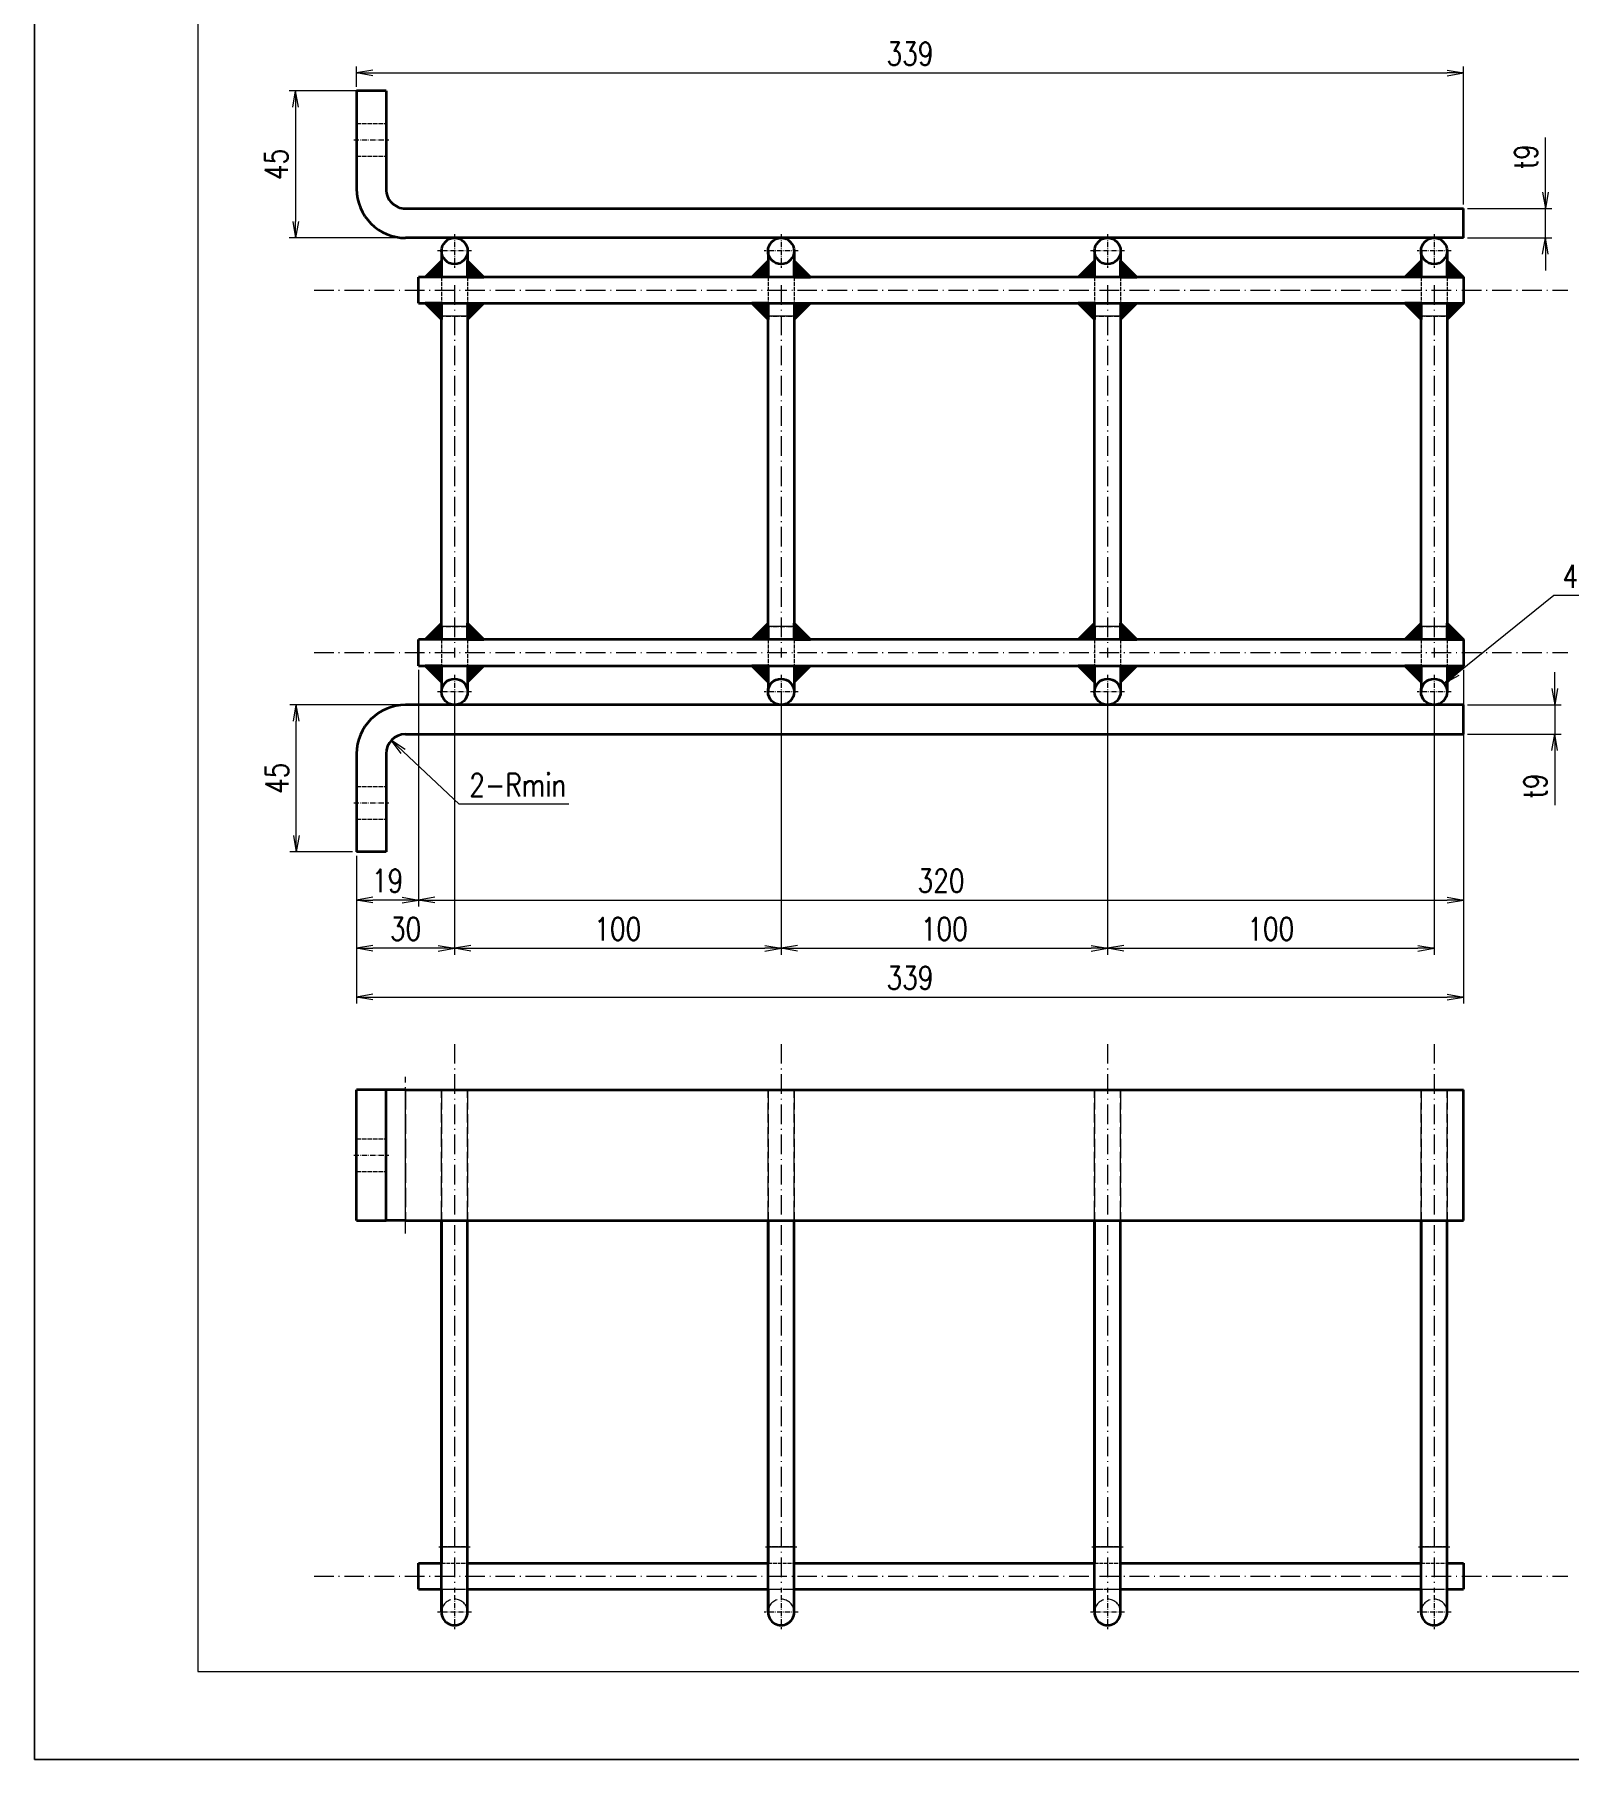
# Model space of a CAD drawing. Header units: millimetres. Extents: x -50043 to 104182, y -50696 to 36662.
# Drawn here: x -43746 to -43276, y 35772 to 36301 of the extents above; entities that cross this region are included whole.
import ezdxf

# ---------------------------------------------------------------- set-up
doc = ezdxf.new("R2010")
doc.units = ezdxf.units.MM
doc.header["$LTSCALE"] = 0.5
doc.linetypes.add('DASHDOT', pattern=[18.5, 12, -3, 0.5, -3])
doc.linetypes.add('DASHED', pattern=[15, 12, -3])
for name, color, linetype, lineweight in [('DRAWING', 7, 'Continuous', 35), ('图框', 7, 'Continuous', 18), ('标注线', 3, 'Continuous', 18), ('粗实线', 7, 'Continuous', 35)]:
    doc.layers.add(name, color=color, linetype=linetype, lineweight=lineweight)
doc.layers.add('打印', color=7, linetype='Continuous', lineweight=15, plot=False)
doc.layers.add('打印-禁用', color=7, linetype='Continuous', lineweight=15, plot=False)
doc.styles.add('DIM', font='romans.shx', dxfattribs={"width": 0.8, "bigfont": 'bigfont.shx'})
doc.dimstyles.new('DEH 1-2$0', dxfattribs={"dimscale": 2, "dimtxt": 3.5, "dimasz": 2.5, "dimexe": 1, "dimexo": 0.625, "dimgap": 1.2, "dimtad": 1, "dimdsep": 46, "dimtxsty": 'DIM', "dimblk": 'OPEN', "dimcen": 0, "dimclrd": 8, "dimclre": 8, "dimclrt": 2, "dimazin": 2, "dimtfac": 0.5, "dimtmove": 0, "dimatfit": 3, "dimldrblk": 'OPEN', "dimfxl": 0, "dimtolj": 2, "dimlwd": 13, "dimlwe": 13, "dimarcsym": 0})
doc.dimstyles.new('DEH 1-2$3', dxfattribs={"dimscale": 2, "dimtxt": 3.5, "dimasz": 2.5, "dimexe": 1, "dimexo": 0.625, "dimgap": 1.2, "dimtad": 1, "dimtoh": 1, "dimdsep": 46, "dimtxsty": 'DIM', "dimblk": 'OPEN', "dimcen": 0, "dimclrd": 8, "dimclre": 8, "dimclrt": 2, "dimazin": 2, "dimtfac": 0.5, "dimtofl": 0, "dimtmove": 0, "dimatfit": 3, "dimldrblk": 'OPEN', "dimfxl": 0, "dimtolj": 2, "dimlwd": 18, "dimlwe": 18, "dimarcsym": 0})
doc.dimstyles.new('DEH 1-2$4', dxfattribs={"dimscale": 2, "dimtxt": 3.5, "dimasz": 2.5, "dimexe": 1, "dimexo": 0.625, "dimgap": 1.2, "dimtad": 1, "dimtoh": 1, "dimdsep": 46, "dimtxsty": 'DIM', "dimblk": 'OPEN', "dimcen": 0, "dimclrd": 8, "dimclre": 8, "dimclrt": 2, "dimazin": 2, "dimtfac": 0.5, "dimtofl": 0, "dimtmove": 0, "dimatfit": 3, "dimldrblk": 'OPEN', "dimfxl": 0, "dimtolj": 2, "dimlwd": 18, "dimlwe": 18, "dimarcsym": 0})

# ---------------------------------------------------------------- blocks, each defined once
blk = doc.blocks.new('GZDEH零件A3图框V01版')
at = {"layer": '图框', "linetype": 'Continuous'}
for p, q in [((2882.49, -1554.46), (2882.49, -1832.96)), ((2882.49, -1832.96), (3272.49, -1832.96))]:
    blk.add_line(p, q, dxfattribs=at)
at = {"layer": '打印-禁用', "linetype": 'Continuous'}
for p, q in [((2857.49, -1549.46), (2857.49, -1846.46)), ((2857.49, -1846.46), (3277.49, -1846.46))]:
    blk.add_line(p, q, dxfattribs=at)
blk = doc.blocks.new('DEH A3')
at = {"layer": '图框'}
blk.add_blockref('GZDEH零件A3图框V01版', (-2857.49, 1846.46), dxfattribs=at)
blk = doc.blocks.new('_Open')
at = {"color": 0, "linetype": 'ByBlock', "lineweight": -2}
for p, q in [((-1, 0.17), (0, 0)), ((-1, -0.17), (0, 0)), ((0, 0), (-1, 0))]:
    blk.add_line(p, q, dxfattribs=at)
blk = doc.blocks.new('*D228')
at = {"layer": 'Defpoints', "color": 0, "transparency": 16777216}
for p in [(-43665.83, 36095.41), (-43629.01, 36095.41), (-43647.36, 36050.41)]:
    blk.add_point(p, dxfattribs=at)
at = {"layer": '标注线', "color": 8, "lineweight": 13, "transparency": 16777216}
for p, q in [((-43630.26, 36095.41), (-43667.83, 36095.41)), ((-43665.83, 36055.41), (-43665.83, 36090.41)), ((-43648.61, 36050.41), (-43667.83, 36050.41))]:
    blk.add_line(p, q, dxfattribs=at)
at = {"layer": '标注线', "color": 8, "lineweight": 13, "transparency": 16777216, "xscale": 5, "yscale": 5, "zscale": 5}
for p, rotation in [((-43665.83, 36095.41), 90), ((-43665.83, 36050.41), 270)]:
    blk.add_blockref('_Open', p, dxfattribs=dict(at, rotation=rotation))
at = {"layer": '标注线', "color": 2, "transparency": 16777216, "insert": (-43671.73, 36072.91), "char_height": 7, "attachment_point": 5, "rotation": 90, "style": 'DIM'}
blk.add_mtext('\\A2;45', dxfattribs=at)
blk = doc.blocks.new('*D229')
at = {"layer": 'Defpoints', "color": 0, "transparency": 16777216}
for p in [(-43638.36, 36283.41), (-43666.03, 36238.41), (-43628.57, 36238.41)]:
    blk.add_point(p, dxfattribs=at)
at = {"layer": '标注线', "color": 8, "lineweight": 13, "transparency": 16777216}
for p, q in [((-43639.61, 36283.41), (-43668.03, 36283.41)), ((-43666.03, 36278.41), (-43666.03, 36243.41)), ((-43629.82, 36238.41), (-43668.03, 36238.41))]:
    blk.add_line(p, q, dxfattribs=at)
at = {"layer": '标注线', "color": 8, "lineweight": 13, "transparency": 16777216, "xscale": 5, "yscale": 5, "zscale": 5}
for p, rotation in [((-43666.03, 36283.41), 90), ((-43666.03, 36238.41), 270)]:
    blk.add_blockref('_Open', p, dxfattribs=dict(at, rotation=rotation))
at = {"layer": '标注线', "color": 2, "transparency": 16777216, "insert": (-43671.93, 36260.91), "char_height": 7, "attachment_point": 5, "rotation": 90, "style": 'DIM'}
blk.add_mtext('\\A2;45', dxfattribs=at)
blk = doc.blocks.new('*D230')
at = {"layer": 'Defpoints', "color": 0, "transparency": 16777216}
for p in [(-43308.36, 36288.93), (-43647.36, 36283.41), (-43308.36, 36247.41)]:
    blk.add_point(p, dxfattribs=at)
at = {"layer": '标注线', "color": 8, "lineweight": 13, "transparency": 16777216}
for p, q in [((-43647.36, 36284.66), (-43647.36, 36290.93)), ((-43642.36, 36288.93), (-43313.36, 36288.93)), ((-43308.36, 36248.66), (-43308.36, 36290.93))]:
    blk.add_line(p, q, dxfattribs=at)
at = {"layer": '标注线', "color": 8, "lineweight": 13, "transparency": 16777216, "xscale": 5, "yscale": 5, "zscale": 5, "rotation": 180}
blk.add_blockref('_Open', (-43647.36, 36288.93), dxfattribs=at)
at = {"layer": '标注线', "color": 8, "lineweight": 13, "transparency": 16777216, "xscale": 5, "yscale": 5, "zscale": 5}
blk.add_blockref('_Open', (-43308.36, 36288.93), dxfattribs=at)
at = {"layer": '标注线', "color": 2, "transparency": 16777216, "insert": (-43477.86, 36294.83), "char_height": 7, "attachment_point": 5, "style": 'DIM'}
blk.add_mtext('\\A2;339', dxfattribs=at)
blk = doc.blocks.new('*D231')
at = {"layer": 'Defpoints', "color": 0, "transparency": 16777216}
for p in [(-43308.36, 36247.41), (-43283.28, 36247.41), (-43308.36, 36238.41)]:
    blk.add_point(p, dxfattribs=at)
at = {"layer": '标注线', "color": 8, "lineweight": 13, "transparency": 16777216}
for p, q in [((-43283.28, 36252.41), (-43283.28, 36269.14)), ((-43307.11, 36247.41), (-43281.28, 36247.41)), ((-43283.28, 36238.41), (-43283.28, 36247.41)), ((-43307.11, 36238.41), (-43281.28, 36238.41)), ((-43283.28, 36233.41), (-43283.28, 36228.41))]:
    blk.add_line(p, q, dxfattribs=at)
at = {"layer": '标注线', "color": 8, "lineweight": 13, "transparency": 16777216, "xscale": 5, "yscale": 5, "zscale": 5}
for p, rotation in [((-43283.28, 36247.41), 270), ((-43283.28, 36238.41), 90)]:
    blk.add_blockref('_Open', p, dxfattribs=dict(at, rotation=rotation))
at = {"layer": '标注线', "color": 2, "transparency": 16777216, "insert": (-43289.18, 36263.27), "char_height": 7, "attachment_point": 5, "rotation": 90, "style": 'DIM'}
blk.add_mtext('\\A2;{\\Fromans,bigfont|c134;t}9', dxfattribs=at)
blk = doc.blocks.new('*D232')
at = {"layer": 'Defpoints', "color": 0, "transparency": 16777216}
for p in [(-43308.36, 36095.41), (-43308.36, 36086.41), (-43280.42, 36086.41)]:
    blk.add_point(p, dxfattribs=at)
at = {"layer": '标注线', "color": 8, "lineweight": 13, "transparency": 16777216}
for p, q in [((-43280.42, 36100.41), (-43280.42, 36105.41)), ((-43307.11, 36095.41), (-43278.42, 36095.41)), ((-43280.42, 36095.41), (-43280.42, 36086.41)), ((-43307.11, 36086.41), (-43278.42, 36086.41)), ((-43280.42, 36081.41), (-43280.42, 36064.67))]:
    blk.add_line(p, q, dxfattribs=at)
at = {"layer": '标注线', "color": 8, "lineweight": 13, "transparency": 16777216, "xscale": 5, "yscale": 5, "zscale": 5}
for p, rotation in [((-43280.42, 36095.41), 270), ((-43280.42, 36086.41), 90)]:
    blk.add_blockref('_Open', p, dxfattribs=dict(at, rotation=rotation))
at = {"layer": '标注线', "color": 2, "transparency": 16777216, "insert": (-43286.32, 36070.54), "char_height": 7, "attachment_point": 5, "rotation": 90, "style": 'DIM'}
blk.add_mtext('\\A2;{\\Fromans,bigfont|c134;t}9', dxfattribs=at)
blk = doc.blocks.new('*D233')
at = {"layer": 'Defpoints', "color": 0, "transparency": 16777216}
for p in [(-43308.36, 36086.41), (-43647.36, 36050.41), (-43308.36, 36005.91)]:
    blk.add_point(p, dxfattribs=at)
at = {"layer": '标注线', "color": 8, "lineweight": 13, "transparency": 16777216}
for p, q in [((-43308.36, 36085.16), (-43308.36, 36003.91)), ((-43647.36, 36049.16), (-43647.36, 36003.91)), ((-43642.36, 36005.91), (-43313.36, 36005.91))]:
    blk.add_line(p, q, dxfattribs=at)
at = {"layer": '标注线', "color": 8, "lineweight": 13, "transparency": 16777216, "xscale": 5, "yscale": 5, "zscale": 5, "rotation": 180}
blk.add_blockref('_Open', (-43647.36, 36005.91), dxfattribs=at)
at = {"layer": '标注线', "color": 8, "lineweight": 13, "transparency": 16777216, "xscale": 5, "yscale": 5, "zscale": 5}
blk.add_blockref('_Open', (-43308.36, 36005.91), dxfattribs=at)
at = {"layer": '标注线', "color": 2, "transparency": 16777216, "insert": (-43477.86, 36011.81), "char_height": 7, "attachment_point": 5, "style": 'DIM'}
blk.add_mtext('\\A2;339', dxfattribs=at)
blk = doc.blocks.new('*D234')
at = {"layer": 'Defpoints', "color": 0, "transparency": 16777216}
for p in [(-43636.72, 36084.53), (-43632.36, 36080.41)]:
    blk.add_point(p, dxfattribs=at)
at = {"layer": '标注线', "color": 8, "lineweight": 18, "transparency": 16777216}
for p, q in [((-43615.98, 36064.96), (-43633.08, 36081.09)), ((-43582.38, 36064.96), (-43615.98, 36064.96))]:
    blk.add_line(p, q, dxfattribs=at)
at = {"layer": '标注线', "color": 8, "lineweight": 18, "transparency": 16777216, "xscale": 5, "yscale": 5, "zscale": 5, "rotation": 136.6609101121984}
blk.add_blockref('_Open', (-43636.72, 36084.53), dxfattribs=at)
at = {"layer": '标注线', "color": 2, "transparency": 16777216, "insert": (-43597.98, 36070.86), "char_height": 7, "attachment_point": 5, "style": 'DIM'}
blk.add_mtext('\\A2;{\\Fromans,bigfont|c134;2-Rmin}', dxfattribs=at)
blk = doc.blocks.new('*D235')
at = {"layer": 'Defpoints', "color": 0, "transparency": 16777216}
for p in [(-43628.36, 36107.41), (-43647.36, 36050.41), (-43647.36, 36035.64)]:
    blk.add_point(p, dxfattribs=at)
at = {"layer": '标注线', "color": 8, "lineweight": 13, "transparency": 16777216}
for p, q in [((-43628.36, 36106.16), (-43628.36, 36033.64)), ((-43647.36, 36049.16), (-43647.36, 36033.64)), ((-43633.36, 36035.64), (-43642.36, 36035.64))]:
    blk.add_line(p, q, dxfattribs=at)
at = {"layer": '标注线', "color": 8, "lineweight": 13, "transparency": 16777216, "xscale": 5, "yscale": 5, "zscale": 5, "rotation": 180}
blk.add_blockref('_Open', (-43647.36, 36035.64), dxfattribs=at)
at = {"layer": '标注线', "color": 8, "lineweight": 13, "transparency": 16777216, "xscale": 5, "yscale": 5, "zscale": 5}
blk.add_blockref('_Open', (-43628.36, 36035.64), dxfattribs=at)
at = {"layer": '标注线', "color": 2, "transparency": 16777216, "insert": (-43637.86, 36041.54), "char_height": 7, "attachment_point": 5, "style": 'DIM'}
blk.add_mtext('\\A2;19', dxfattribs=at)
blk = doc.blocks.new('*D236')
at = {"layer": 'Defpoints', "color": 0, "transparency": 16777216}
for p in [(-43628.36, 36107.41), (-43308.36, 36107.41), (-43308.36, 36035.64)]:
    blk.add_point(p, dxfattribs=at)
at = {"layer": '标注线', "color": 8, "lineweight": 13, "transparency": 16777216}
for p, q in [((-43628.36, 36106.16), (-43628.36, 36033.64)), ((-43308.36, 36106.16), (-43308.36, 36033.64)), ((-43623.36, 36035.64), (-43313.36, 36035.64))]:
    blk.add_line(p, q, dxfattribs=at)
at = {"layer": '标注线', "color": 8, "lineweight": 13, "transparency": 16777216, "xscale": 5, "yscale": 5, "zscale": 5, "rotation": 180}
blk.add_blockref('_Open', (-43628.36, 36035.64), dxfattribs=at)
at = {"layer": '标注线', "color": 8, "lineweight": 13, "transparency": 16777216, "xscale": 5, "yscale": 5, "zscale": 5}
blk.add_blockref('_Open', (-43308.36, 36035.64), dxfattribs=at)
at = {"layer": '标注线', "color": 2, "transparency": 16777216, "insert": (-43468.36, 36041.54), "char_height": 7, "attachment_point": 5, "style": 'DIM'}
blk.add_mtext('\\A2;320', dxfattribs=at)
blk = doc.blocks.new('*D237')
at = {"layer": 'Defpoints', "color": 0, "transparency": 16777216}
for p in [(-43617.36, 36099.41), (-43647.36, 36050.41), (-43647.36, 36020.87)]:
    blk.add_point(p, dxfattribs=at)
at = {"layer": '标注线', "color": 8, "lineweight": 13, "transparency": 16777216}
for p, q in [((-43617.36, 36098.16), (-43617.36, 36018.87)), ((-43647.36, 36049.16), (-43647.36, 36018.87)), ((-43622.36, 36020.87), (-43642.36, 36020.87))]:
    blk.add_line(p, q, dxfattribs=at)
at = {"layer": '标注线', "color": 8, "lineweight": 13, "transparency": 16777216, "xscale": 5, "yscale": 5, "zscale": 5, "rotation": 180}
blk.add_blockref('_Open', (-43647.36, 36020.87), dxfattribs=at)
at = {"layer": '标注线', "color": 8, "lineweight": 13, "transparency": 16777216, "xscale": 5, "yscale": 5, "zscale": 5}
blk.add_blockref('_Open', (-43617.36, 36020.87), dxfattribs=at)
at = {"layer": '标注线', "color": 2, "transparency": 16777216, "insert": (-43632.36, 36026.77), "char_height": 7, "attachment_point": 5, "style": 'DIM'}
blk.add_mtext('\\A2;30', dxfattribs=at)
blk = doc.blocks.new('*D238')
at = {"layer": 'Defpoints', "color": 0, "transparency": 16777216}
for p in [(-43617.36, 36099.41), (-43517.36, 36099.41), (-43517.36, 36020.87)]:
    blk.add_point(p, dxfattribs=at)
at = {"layer": '标注线', "color": 8, "lineweight": 13, "transparency": 16777216}
for p, q in [((-43617.36, 36098.16), (-43617.36, 36018.87)), ((-43517.36, 36098.16), (-43517.36, 36018.87)), ((-43612.36, 36020.87), (-43522.36, 36020.87))]:
    blk.add_line(p, q, dxfattribs=at)
at = {"layer": '标注线', "color": 8, "lineweight": 13, "transparency": 16777216, "xscale": 5, "yscale": 5, "zscale": 5, "rotation": 180}
blk.add_blockref('_Open', (-43617.36, 36020.87), dxfattribs=at)
at = {"layer": '标注线', "color": 8, "lineweight": 13, "transparency": 16777216, "xscale": 5, "yscale": 5, "zscale": 5}
blk.add_blockref('_Open', (-43517.36, 36020.87), dxfattribs=at)
at = {"layer": '标注线', "color": 2, "transparency": 16777216, "insert": (-43567.36, 36026.77), "char_height": 7, "attachment_point": 5, "style": 'DIM'}
blk.add_mtext('\\A2;100', dxfattribs=at)
blk = doc.blocks.new('*D239')
at = {"layer": 'Defpoints', "color": 0, "transparency": 16777216}
for p in [(-43517.36, 36099.41), (-43417.36, 36099.41), (-43417.36, 36020.87)]:
    blk.add_point(p, dxfattribs=at)
at = {"layer": '标注线', "color": 8, "lineweight": 13, "transparency": 16777216}
for p, q in [((-43517.36, 36098.16), (-43517.36, 36018.87)), ((-43417.36, 36098.16), (-43417.36, 36018.87)), ((-43512.36, 36020.87), (-43422.36, 36020.87))]:
    blk.add_line(p, q, dxfattribs=at)
at = {"layer": '标注线', "color": 8, "lineweight": 13, "transparency": 16777216, "xscale": 5, "yscale": 5, "zscale": 5, "rotation": 180}
blk.add_blockref('_Open', (-43517.36, 36020.87), dxfattribs=at)
at = {"layer": '标注线', "color": 8, "lineweight": 13, "transparency": 16777216, "xscale": 5, "yscale": 5, "zscale": 5}
blk.add_blockref('_Open', (-43417.36, 36020.87), dxfattribs=at)
at = {"layer": '标注线', "color": 2, "transparency": 16777216, "insert": (-43467.36, 36026.77), "char_height": 7, "attachment_point": 5, "style": 'DIM'}
blk.add_mtext('\\A2;100', dxfattribs=at)
blk = doc.blocks.new('*D240')
at = {"layer": 'Defpoints', "color": 0, "transparency": 16777216}
for p in [(-43417.36, 36099.41), (-43317.36, 36099.41), (-43317.36, 36020.87)]:
    blk.add_point(p, dxfattribs=at)
at = {"layer": '标注线', "color": 8, "lineweight": 13, "transparency": 16777216}
for p, q in [((-43417.36, 36098.16), (-43417.36, 36018.87)), ((-43317.36, 36098.16), (-43317.36, 36018.87)), ((-43412.36, 36020.87), (-43322.36, 36020.87))]:
    blk.add_line(p, q, dxfattribs=at)
at = {"layer": '标注线', "color": 8, "lineweight": 13, "transparency": 16777216, "xscale": 5, "yscale": 5, "zscale": 5, "rotation": 180}
blk.add_blockref('_Open', (-43417.36, 36020.87), dxfattribs=at)
at = {"layer": '标注线', "color": 8, "lineweight": 13, "transparency": 16777216, "xscale": 5, "yscale": 5, "zscale": 5}
blk.add_blockref('_Open', (-43317.36, 36020.87), dxfattribs=at)
at = {"layer": '标注线', "color": 2, "transparency": 16777216, "insert": (-43367.36, 36026.77), "char_height": 7, "attachment_point": 5, "style": 'DIM'}
blk.add_mtext('\\A2;100', dxfattribs=at)
blk = doc.blocks.new('*D242')
at = {"layer": 'Defpoints', "color": 0, "transparency": 16777216}
for p in [(-43314.23, 36101.91), (-43320.48, 36096.9)]:
    blk.add_point(p, dxfattribs=at)
at = {"layer": '标注线', "color": 8, "lineweight": 18, "transparency": 16777216}
for p, q in [((-43280.63, 36128.86), (-43310.33, 36105.04)), ((-43257.16, 36128.86), (-43280.63, 36128.86))]:
    blk.add_line(p, q, dxfattribs=at)
at = {"layer": '标注线', "color": 8, "lineweight": 18, "transparency": 16777216, "xscale": 5, "yscale": 5, "zscale": 5, "rotation": 218.7324450606158}
blk.add_blockref('_Open', (-43314.23, 36101.91), dxfattribs=at)
at = {"layer": '标注线', "color": 2, "transparency": 16777216, "insert": (-43267.7, 36134.76), "char_height": 7, "attachment_point": 5, "style": 'DIM'}
blk.add_mtext('\\A2;4-%%c8', dxfattribs=at)
blk = doc.blocks.new('WELDING_5')
at = {"layer": '粗实线'}
blk.add_hatch(color=256, dxfattribs=at).paths.add_polyline_path([(0, 5), (0, 0), (5, 0)])
for q in [(0, 5), (5, 0)]:
    blk.add_line((0, 0), q, dxfattribs=at)
blk.add_lwpolyline([(0, 5), (5, 0)], dxfattribs=at)

msp = doc.modelspace()

# ---------------------------------------------------------------- linework, layer by layer
at = {"color": 7, "lineweight": 35}
for p, q in [((-43647.355, 36283.408), (-43647.355, 36253.408)), ((-43638.355, 36283.408), (-43638.355, 36253.408)), ((-43632.355, 36247.408), (-43308.355, 36247.408)), ((-43308.355, 36238.408), (-43632.355, 36238.408)), ((-43308.355, 36226.408), (-43628.355, 36226.408)), ((-43628.355, 36218.408), (-43308.355, 36218.408)), ((-43621.355, 36119.407), (-43621.355, 36214.407)), ((-43613.355, 36214.408), (-43613.355, 36119.407)), ((-43521.355, 36119.408), (-43521.355, 36214.408)), ((-43513.355, 36214.408), (-43513.355, 36119.408)), ((-43421.355, 36119.408), (-43421.355, 36214.408)), ((-43413.355, 36214.408), (-43413.355, 36119.408)), ((-43321.355, 36119.408), (-43321.355, 36214.408)), ((-43313.355, 36214.408), (-43313.355, 36119.408)), ((-43308.355, 36115.408), (-43628.355, 36115.408)), ((-43628.355, 36107.408), (-43308.355, 36107.408)), ((-43308.355, 36095.408), (-43632.355, 36095.408)), ((-43632.355, 36086.408), (-43308.355, 36086.408)), ((-43647.355, 36080.408), (-43647.355, 36050.408)), ((-43638.355, 36080.408), (-43638.355, 36050.408)), ((-43647.355, 35937.533), (-43647.355, 35977.533)), ((-43638.355, 35937.533), (-43638.355, 35977.533)), ((-43632.355, 35977.533), (-43308.355, 35977.533)), ((-43308.355, 35937.533), (-43308.355, 35977.533)), ((-43632.355, 35937.533), (-43308.355, 35937.533)), ((-43621.355, 35937.533), (-43621.355, 35837.532)), ((-43621.355, 35837.533), (-43621.355, 35937.532)), ((-43613.355, 35837.532), (-43613.355, 35937.533)), ((-43521.355, 35937.533), (-43521.355, 35837.532)), ((-43521.355, 35837.533), (-43521.355, 35937.532)), ((-43513.355, 35837.532), (-43513.355, 35937.533)), ((-43421.355, 35937.533), (-43421.355, 35837.532)), ((-43421.355, 35837.533), (-43421.355, 35937.532)), ((-43413.355, 35837.532), (-43413.355, 35937.533)), ((-43321.355, 35937.533), (-43321.355, 35837.532)), ((-43321.355, 35837.533), (-43321.355, 35937.532)), ((-43313.355, 35837.532), (-43313.355, 35937.533)), ((-43621.355, 35817.532), (-43621.355, 35837.532)), ((-43613.355, 35817.532), (-43613.355, 35837.532)), ((-43521.355, 35817.532), (-43521.355, 35837.532)), ((-43513.355, 35817.532), (-43513.355, 35837.532)), ((-43421.355, 35817.532), (-43421.355, 35837.532)), ((-43413.355, 35817.532), (-43413.355, 35837.532)), ((-43321.355, 35817.532), (-43321.355, 35837.532)), ((-43313.355, 35817.532), (-43313.355, 35837.532)), ((-43613.355, 35832.533), (-43521.355, 35832.533)), ((-43613.355, 35832.533), (-43521.355, 35832.533)), ((-43513.355, 35832.533), (-43421.355, 35832.533)), ((-43513.355, 35832.533), (-43421.355, 35832.533)), ((-43413.355, 35832.533), (-43321.355, 35832.533)), ((-43413.355, 35832.533), (-43321.355, 35832.533)), ((-43613.355, 35824.533), (-43521.355, 35824.533)), ((-43513.355, 35824.533), (-43421.355, 35824.533)), ((-43413.355, 35824.533), (-43321.355, 35824.533))]:
    msp.add_line(p, q, dxfattribs=at)
at = {"color": 7, "lineweight": 35, "ltscale": 0.225}
for p, q in [((-43638.355, 36283.408), (-43647.355, 36283.408)), ((-43308.355, 36238.408), (-43308.355, 36247.408)), ((-43308.355, 36086.408), (-43308.355, 36095.408)), ((-43638.355, 36050.408), (-43647.355, 36050.408)), ((-43638.355, 35977.533), (-43647.355, 35977.533)), ((-43647.355, 35937.533), (-43638.355, 35937.533))]:
    msp.add_line(p, q, dxfattribs=at)
at = {"color": 1, "linetype": 'DASHED', "lineweight": 13, "ltscale": 0.225}
for p, q in [((-43647.355, 36273.408), (-43638.355, 36273.408)), ((-43647.355, 36263.408), (-43638.355, 36263.408)), ((-43647.355, 36070.408), (-43638.355, 36070.408)), ((-43647.355, 36060.408), (-43638.355, 36060.408)), ((-43647.355, 35962.533), (-43638.355, 35962.533)), ((-43647.355, 35962.533), (-43638.355, 35962.533)), ((-43647.355, 35952.533), (-43638.355, 35952.533)), ((-43647.355, 35952.533), (-43638.355, 35952.533))]:
    msp.add_line(p, q, dxfattribs=at)
at = {"color": 2, "linetype": 'DASHDOT', "lineweight": 13, "ltscale": 0.269998}
msp.add_line((-43648.255, 36268.408), (-43637.455, 36268.408), dxfattribs=at)
at = {"color": 2, "linetype": 'DASHDOT', "lineweight": 13, "ltscale": 0.260001}
for p, q in [((-43617.355, 36239.607), (-43617.355, 36229.207)), ((-43517.355, 36239.607), (-43517.355, 36229.207)), ((-43417.355, 36239.608), (-43417.355, 36229.208)), ((-43317.355, 36239.608), (-43317.355, 36229.208)), ((-43612.155, 36234.407), (-43622.555, 36234.407)), ((-43512.155, 36234.407), (-43522.555, 36234.407)), ((-43412.155, 36234.408), (-43422.555, 36234.408)), ((-43312.155, 36234.408), (-43322.555, 36234.408)), ((-43617.355, 36104.607), (-43617.355, 36094.207)), ((-43417.355, 36104.608), (-43417.355, 36094.208)), ((-43317.355, 36104.608), (-43317.355, 36094.208))]:
    msp.add_line(p, q, dxfattribs=at)
at = {"color": 7, "lineweight": 35, "ltscale": 0.199997}
msp.add_line((-43621.355, 36234.407), (-43621.355, 36226.408), dxfattribs=at)
at = {"color": 1, "linetype": 'DASHED', "lineweight": 13, "ltscale": 6.10352e-05}
for p, q in [((-43613.355, 36234.407), (-43613.355, 36234.405)), ((-43513.355, 36234.408), (-43513.355, 36234.405)), ((-43613.355, 36099.41), (-43613.355, 36099.407)), ((-43413.355, 36099.41), (-43413.355, 36099.408))]:
    msp.add_line(p, q, dxfattribs=at)
at = {"color": 7, "lineweight": 35, "ltscale": 0.199936}
msp.add_line((-43613.355, 36234.405), (-43613.355, 36226.408), dxfattribs=at)
at = {"color": 7, "lineweight": 35, "ltscale": 0.199998}
for p, q in [((-43521.355, 36234.408), (-43521.355, 36226.408)), ((-43421.355, 36234.408), (-43421.355, 36226.408))]:
    msp.add_line(p, q, dxfattribs=at)
at = {"color": 7, "lineweight": 35, "ltscale": 0.199937}
for p, q in [((-43513.355, 36234.405), (-43513.355, 36226.408)), ((-43413.355, 36234.405), (-43413.355, 36226.408))]:
    msp.add_line(p, q, dxfattribs=at)
at = {"color": 1, "linetype": 'DASHED', "lineweight": 13, "ltscale": 6.2561e-05}
for p, q in [((-43413.355, 36234.408), (-43413.355, 36234.405)), ((-43313.355, 36234.408), (-43313.355, 36234.405))]:
    msp.add_line(p, q, dxfattribs=at)
at = {"color": 7, "lineweight": 35, "ltscale": 0.2}
for p, q in [((-43321.355, 36234.408), (-43321.355, 36226.408)), ((-43628.355, 36218.408), (-43628.355, 36226.408)), ((-43308.355, 36226.408), (-43308.355, 36218.408)), ((-43628.355, 36107.408), (-43628.355, 36115.408)), ((-43308.355, 36115.408), (-43308.355, 36107.408)), ((-43521.355, 36107.408), (-43521.355, 36099.408)), ((-43321.355, 36107.408), (-43321.355, 36099.408))]:
    msp.add_line(p, q, dxfattribs=at)
at = {"color": 7, "lineweight": 35, "ltscale": 0.199939}
msp.add_line((-43313.355, 36234.405), (-43313.355, 36226.408), dxfattribs=at)
at = {"color": 1, "linetype": 'DASHED', "lineweight": 13, "ltscale": 0.2}
for p, q in [((-43621.355, 36226.408), (-43621.355, 36218.408)), ((-43613.355, 36226.408), (-43613.355, 36218.408)), ((-43421.355, 36226.408), (-43421.355, 36218.408)), ((-43413.355, 36226.408), (-43413.355, 36218.408)), ((-43321.355, 36226.408), (-43321.355, 36218.408)), ((-43313.355, 36226.408), (-43313.355, 36218.408)), ((-43621.355, 36115.408), (-43621.355, 36107.408)), ((-43613.355, 36115.408), (-43613.355, 36107.408)), ((-43521.355, 36115.408), (-43521.355, 36107.408)), ((-43513.355, 36115.408), (-43513.355, 36107.408)), ((-43621.355, 35977.532), (-43613.355, 35977.532)), ((-43521.355, 35977.532), (-43513.355, 35977.532)), ((-43421.355, 35977.532), (-43413.355, 35977.532)), ((-43321.355, 35977.532), (-43313.355, 35977.532)), ((-43621.355, 35832.533), (-43613.355, 35832.533)), ((-43621.355, 35832.533), (-43613.355, 35832.533)), ((-43621.355, 35832.533), (-43621.355, 35824.533)), ((-43521.355, 35832.533), (-43513.355, 35832.533)), ((-43521.355, 35832.533), (-43513.355, 35832.533)), ((-43521.355, 35832.533), (-43521.355, 35824.533)), ((-43421.355, 35832.533), (-43413.355, 35832.533)), ((-43421.355, 35832.533), (-43413.355, 35832.533)), ((-43421.355, 35832.533), (-43421.355, 35824.533)), ((-43321.355, 35832.533), (-43321.355, 35824.533)), ((-43321.355, 35832.533), (-43313.355, 35832.533)), ((-43321.355, 35832.533), (-43313.355, 35832.533)), ((-43621.355, 35824.533), (-43613.355, 35824.533)), ((-43521.355, 35824.533), (-43513.355, 35824.533)), ((-43421.355, 35824.533), (-43413.355, 35824.533)), ((-43321.355, 35824.533), (-43313.355, 35824.533))]:
    msp.add_line(p, q, dxfattribs=at)
at = {"color": 1, "linetype": 'DASHED', "lineweight": 13, "ltscale": 0.199998}
for p, q in [((-43521.355, 36226.408), (-43521.355, 36218.408)), ((-43513.355, 36226.408), (-43513.355, 36218.408))]:
    msp.add_line(p, q, dxfattribs=at)
at = {"color": 2, "linetype": 'DASHDOT', "lineweight": 13}
for p, q in [((-43660.355, 36222.408), (-43276.355, 36222.408)), ((-43617.355, 36223.908), (-43617.355, 36109.907)), ((-43517.355, 36223.908), (-43517.355, 36109.907)), ((-43417.355, 36223.908), (-43417.355, 36109.907)), ((-43317.355, 36223.908), (-43317.355, 36109.907)), ((-43660.355, 36111.408), (-43276.355, 36111.408)), ((-43617.355, 35991.533), (-43617.355, 35823.532)), ((-43517.355, 35991.533), (-43517.355, 35823.532)), ((-43417.355, 35991.533), (-43417.355, 35823.532)), ((-43317.355, 35991.533), (-43317.355, 35823.532)), ((-43632.355, 35933.532), (-43632.355, 35981.533)), ((-43660.355, 35828.533), (-43276.355, 35828.533))]:
    msp.add_line(p, q, dxfattribs=at)
at = {"color": 7, "lineweight": 35, "ltscale": 0.100003}
for p, q in [((-43621.355, 36218.408), (-43621.355, 36214.407)), ((-43521.355, 36218.408), (-43521.355, 36214.408)), ((-43321.355, 36119.408), (-43321.355, 36115.408)), ((-43313.355, 36119.408), (-43313.355, 36115.408))]:
    msp.add_line(p, q, dxfattribs=at)
at = {"color": 7, "lineweight": 35, "ltscale": 0.1}
for p, q in [((-43621.355, 36218.408), (-43621.355, 36214.408)), ((-43613.355, 36218.408), (-43613.355, 36214.408)), ((-43521.355, 36218.408), (-43521.355, 36214.408)), ((-43513.355, 36218.408), (-43513.355, 36214.408)), ((-43421.355, 36218.408), (-43421.355, 36214.408)), ((-43413.355, 36218.408), (-43413.355, 36214.408)), ((-43321.355, 36218.408), (-43321.355, 36214.408)), ((-43313.355, 36218.408), (-43313.355, 36214.408)), ((-43621.355, 36119.408), (-43621.355, 36115.408)), ((-43613.355, 36119.408), (-43613.355, 36115.408)), ((-43521.355, 36119.408), (-43521.355, 36115.408)), ((-43521.355, 36119.408), (-43521.355, 36115.408)), ((-43513.355, 36119.408), (-43513.355, 36115.408)), ((-43513.355, 36119.408), (-43513.355, 36115.408)), ((-43421.355, 36119.408), (-43421.355, 36115.408)), ((-43413.355, 36119.408), (-43413.355, 36115.408)), ((-43321.355, 36119.408), (-43321.355, 36115.408)), ((-43313.355, 36119.408), (-43313.355, 36115.408)), ((-43628.355, 35828.533), (-43628.355, 35832.533)), ((-43308.355, 35832.533), (-43308.355, 35828.533)), ((-43628.355, 35824.533), (-43628.355, 35828.533)), ((-43308.355, 35828.533), (-43308.355, 35824.533))]:
    msp.add_line(p, q, dxfattribs=at)
at = {"color": 7, "lineweight": 35, "ltscale": 0.100002}
for p, q in [((-43613.355, 36218.408), (-43613.355, 36214.408)), ((-43513.355, 36218.408), (-43513.355, 36214.408))]:
    msp.add_line(p, q, dxfattribs=at)
at = {"color": 7, "lineweight": 35, "ltscale": 0.099998}
for p, q in [((-43321.355, 36218.408), (-43321.355, 36214.408)), ((-43313.355, 36218.408), (-43313.355, 36214.408))]:
    msp.add_line(p, q, dxfattribs=at)
at = {"color": 2, "linetype": 'DASHDOT', "lineweight": 13, "ltscale": 0.239999}
for p, q in [((-43622.155, 36214.408), (-43612.555, 36214.408)), ((-43622.155, 36214.407), (-43612.555, 36214.407)), ((-43522.155, 36214.408), (-43512.555, 36214.408)), ((-43522.155, 36214.408), (-43512.555, 36214.408)), ((-43422.155, 36214.408), (-43412.555, 36214.408)), ((-43322.155, 36214.408), (-43312.555, 36214.408)), ((-43322.155, 36214.408), (-43312.555, 36214.408))]:
    msp.add_line(p, q, dxfattribs=at)
at = {"color": 1, "linetype": 'DASHED', "lineweight": 13, "ltscale": 0.1}
for p, q in [((-43617.355, 36214.408), (-43621.355, 36214.408)), ((-43617.355, 36214.407), (-43621.355, 36214.407)), ((-43613.355, 36214.408), (-43617.355, 36214.407)), ((-43613.355, 36214.408), (-43617.355, 36214.408)), ((-43517.355, 36214.408), (-43521.355, 36214.408)), ((-43517.355, 36214.408), (-43521.355, 36214.408)), ((-43513.355, 36214.408), (-43517.355, 36214.408)), ((-43513.355, 36214.408), (-43517.355, 36214.408)), ((-43417.355, 36214.408), (-43421.355, 36214.408)), ((-43413.355, 36214.408), (-43417.355, 36214.408)), ((-43317.355, 36214.408), (-43321.355, 36214.408)), ((-43317.355, 36214.408), (-43321.355, 36214.408)), ((-43313.355, 36214.408), (-43317.355, 36214.408)), ((-43313.355, 36214.408), (-43317.355, 36214.408)), ((-43617.355, 36119.408), (-43621.355, 36119.408)), ((-43617.355, 36119.407), (-43621.355, 36119.407)), ((-43613.355, 36119.408), (-43617.355, 36119.408)), ((-43613.355, 36119.407), (-43617.355, 36119.407)), ((-43517.355, 36119.408), (-43521.355, 36119.408)), ((-43517.355, 36119.408), (-43521.355, 36119.408)), ((-43513.355, 36119.408), (-43517.355, 36119.408)), ((-43513.355, 36119.408), (-43517.355, 36119.408)), ((-43417.355, 36119.408), (-43421.355, 36119.408)), ((-43413.355, 36119.408), (-43417.355, 36119.408)), ((-43317.355, 36119.408), (-43321.355, 36119.408)), ((-43317.355, 36119.408), (-43321.355, 36119.408)), ((-43313.355, 36119.408), (-43317.355, 36119.408)), ((-43313.355, 36119.408), (-43317.355, 36119.408)), ((-43617.355, 35837.533), (-43621.355, 35837.533)), ((-43617.355, 35837.533), (-43621.355, 35837.533)), ((-43621.355, 35837.532), (-43617.355, 35837.532)), ((-43613.355, 35837.533), (-43617.355, 35837.533)), ((-43613.355, 35837.533), (-43617.355, 35837.533)), ((-43617.355, 35837.532), (-43613.355, 35837.532)), ((-43517.355, 35837.533), (-43521.355, 35837.533)), ((-43517.355, 35837.533), (-43521.355, 35837.533)), ((-43521.355, 35837.532), (-43517.355, 35837.532)), ((-43513.355, 35837.533), (-43517.355, 35837.533)), ((-43513.355, 35837.533), (-43517.355, 35837.533)), ((-43517.355, 35837.532), (-43513.355, 35837.532)), ((-43417.355, 35837.533), (-43421.355, 35837.533)), ((-43417.355, 35837.533), (-43421.355, 35837.533)), ((-43421.355, 35837.532), (-43417.355, 35837.532)), ((-43413.355, 35837.533), (-43417.355, 35837.533)), ((-43413.355, 35837.533), (-43417.355, 35837.533)), ((-43417.355, 35837.532), (-43413.355, 35837.532)), ((-43317.355, 35837.533), (-43321.355, 35837.533)), ((-43317.355, 35837.533), (-43321.355, 35837.533)), ((-43321.355, 35837.532), (-43317.355, 35837.532)), ((-43313.355, 35837.533), (-43317.355, 35837.533)), ((-43313.355, 35837.533), (-43317.355, 35837.533)), ((-43317.355, 35837.532), (-43313.355, 35837.532))]:
    msp.add_line(p, q, dxfattribs=at)
at = {"color": 7, "lineweight": 13, "ltscale": 0.1}
for p, q in [((-43617.355, 36214.408), (-43621.355, 36214.408)), ((-43617.355, 36214.407), (-43621.355, 36214.407)), ((-43613.355, 36214.408), (-43617.355, 36214.407)), ((-43613.355, 36214.408), (-43617.355, 36214.408)), ((-43517.355, 36214.408), (-43521.355, 36214.408)), ((-43517.355, 36214.408), (-43521.355, 36214.408)), ((-43513.355, 36214.408), (-43517.355, 36214.408)), ((-43513.355, 36214.408), (-43517.355, 36214.408)), ((-43417.355, 36214.408), (-43421.355, 36214.408)), ((-43413.355, 36214.408), (-43417.355, 36214.408)), ((-43317.355, 36214.408), (-43321.355, 36214.408)), ((-43317.355, 36214.408), (-43321.355, 36214.408)), ((-43313.355, 36214.408), (-43317.355, 36214.408)), ((-43313.355, 36214.408), (-43317.355, 36214.408)), ((-43617.355, 36119.408), (-43621.355, 36119.408)), ((-43617.355, 36119.407), (-43621.355, 36119.407)), ((-43613.355, 36119.408), (-43617.355, 36119.408)), ((-43613.355, 36119.407), (-43617.355, 36119.407)), ((-43517.355, 36119.408), (-43521.355, 36119.408)), ((-43517.355, 36119.408), (-43521.355, 36119.408)), ((-43513.355, 36119.408), (-43517.355, 36119.408)), ((-43513.355, 36119.408), (-43517.355, 36119.408)), ((-43417.355, 36119.408), (-43421.355, 36119.408)), ((-43413.355, 36119.408), (-43417.355, 36119.408)), ((-43317.355, 36119.408), (-43321.355, 36119.408)), ((-43317.355, 36119.408), (-43321.355, 36119.408)), ((-43313.355, 36119.408), (-43317.355, 36119.408)), ((-43313.355, 36119.408), (-43317.355, 36119.408)), ((-43621.355, 35837.532), (-43617.355, 35837.532)), ((-43617.355, 35837.532), (-43613.355, 35837.532)), ((-43521.355, 35837.532), (-43517.355, 35837.532)), ((-43517.355, 35837.532), (-43513.355, 35837.532)), ((-43421.355, 35837.532), (-43417.355, 35837.532)), ((-43417.355, 35837.532), (-43413.355, 35837.532)), ((-43321.355, 35837.532), (-43317.355, 35837.532)), ((-43317.355, 35837.532), (-43313.355, 35837.532))]:
    msp.add_line(p, q, dxfattribs=at)
at = {"color": 2, "linetype": 'DASHDOT', "lineweight": 13, "ltscale": 0.240002}
for p, q in [((-43622.155, 36119.408), (-43612.555, 36119.408)), ((-43622.155, 36119.407), (-43612.555, 36119.407)), ((-43522.155, 36119.408), (-43512.555, 36119.408)), ((-43522.155, 36119.408), (-43512.555, 36119.408)), ((-43422.155, 36119.408), (-43412.555, 36119.408)), ((-43322.155, 36119.408), (-43312.555, 36119.408)), ((-43322.155, 36119.408), (-43312.555, 36119.408)), ((-43622.155, 35837.533), (-43612.555, 35837.532)), ((-43522.155, 35837.533), (-43512.555, 35837.532)), ((-43422.155, 35837.533), (-43412.555, 35837.532)), ((-43322.155, 35837.533), (-43312.555, 35837.532))]:
    msp.add_line(p, q, dxfattribs=at)
at = {"color": 7, "lineweight": 35, "ltscale": 0.099997}
for p, q in [((-43621.355, 36119.407), (-43621.355, 36115.408)), ((-43613.355, 36119.407), (-43613.355, 36115.408))]:
    msp.add_line(p, q, dxfattribs=at)
at = {"color": 1, "linetype": 'DASHED', "lineweight": 13, "ltscale": 0.199997}
for p, q in [((-43421.355, 36115.408), (-43421.355, 36107.408)), ((-43413.355, 36115.408), (-43413.355, 36107.408)), ((-43321.355, 36115.408), (-43321.355, 36107.408)), ((-43313.355, 36115.408), (-43313.355, 36107.408))]:
    msp.add_line(p, q, dxfattribs=at)
at = {"color": 7, "lineweight": 35, "ltscale": 0.200003}
for p, q in [((-43621.355, 36107.408), (-43621.355, 36099.407)), ((-43421.355, 36107.408), (-43421.355, 36099.408))]:
    msp.add_line(p, q, dxfattribs=at)
at = {"color": 7, "lineweight": 35, "ltscale": 0.199942}
for p, q in [((-43613.355, 36107.408), (-43613.355, 36099.41)), ((-43513.355, 36107.408), (-43513.355, 36099.41)), ((-43413.355, 36107.408), (-43413.355, 36099.41)), ((-43313.355, 36107.408), (-43313.355, 36099.41))]:
    msp.add_line(p, q, dxfattribs=at)
at = {"color": 2, "linetype": 'DASHDOT', "lineweight": 13, "ltscale": 0.259998}
for p, q in [((-43517.355, 36104.607), (-43517.355, 36094.208)), ((-43612.155, 36099.407), (-43622.555, 36099.407)), ((-43512.155, 36099.407), (-43522.555, 36099.407)), ((-43412.155, 36099.408), (-43422.555, 36099.408)), ((-43312.155, 36099.408), (-43322.555, 36099.408)), ((-43317.355, 35822.732), (-43317.355, 35812.332)), ((-43612.155, 35817.532), (-43622.555, 35817.532)), ((-43512.155, 35817.532), (-43522.555, 35817.532)), ((-43412.155, 35817.532), (-43422.555, 35817.532)), ((-43312.155, 35817.532), (-43322.555, 35817.532))]:
    msp.add_line(p, q, dxfattribs=at)
at = {"color": 1, "linetype": 'DASHED', "lineweight": 13, "ltscale": 5.79834e-05}
for p, q in [((-43513.355, 36099.41), (-43513.355, 36099.408)), ((-43313.355, 36099.41), (-43313.355, 36099.408))]:
    msp.add_line(p, q, dxfattribs=at)
at = {"color": 2, "linetype": 'DASHDOT', "lineweight": 13, "ltscale": 0.270001}
msp.add_line((-43648.255, 36065.408), (-43637.455, 36065.408), dxfattribs=at)
at = {"color": 7, "lineweight": 35, "ltscale": 0.15}
for p, q in [((-43632.355, 35977.533), (-43638.355, 35977.533)), ((-43632.355, 35937.533), (-43638.355, 35937.533))]:
    msp.add_line(p, q, dxfattribs=at)
at = {"color": 7, "lineweight": 13}
msp.add_line((-43632.355, 35937.533), (-43632.355, 35977.533), dxfattribs=at)
at = {"color": 1, "linetype": 'DASHED', "lineweight": 13}
for p, q in [((-43632.355, 35977.533), (-43632.355, 35937.533)), ((-43632.355, 35977.533), (-43632.355, 35937.533)), ((-43632.355, 35937.533), (-43632.355, 35977.533)), ((-43621.355, 35937.532), (-43621.355, 35977.533)), ((-43621.355, 35977.532), (-43621.355, 35937.533)), ((-43613.355, 35977.533), (-43613.355, 35837.533)), ((-43613.355, 35937.533), (-43613.355, 35977.532)), ((-43521.355, 35937.532), (-43521.355, 35977.533)), ((-43521.355, 35977.532), (-43521.355, 35937.533)), ((-43513.355, 35977.533), (-43513.355, 35837.533)), ((-43513.355, 35937.533), (-43513.355, 35977.532)), ((-43421.355, 35937.532), (-43421.355, 35977.533)), ((-43421.355, 35977.532), (-43421.355, 35937.533)), ((-43413.355, 35977.533), (-43413.355, 35837.533)), ((-43413.355, 35937.533), (-43413.355, 35977.532)), ((-43321.355, 35937.532), (-43321.355, 35977.533)), ((-43321.355, 35977.532), (-43321.355, 35937.533)), ((-43313.355, 35977.533), (-43313.355, 35837.533)), ((-43313.355, 35937.533), (-43313.355, 35977.532)), ((-43613.355, 35837.533), (-43613.355, 35817.533)), ((-43513.355, 35837.533), (-43513.355, 35817.533)), ((-43413.355, 35837.533), (-43413.355, 35817.533)), ((-43313.355, 35837.533), (-43313.355, 35817.532)), ((-43628.355, 35824.533), (-43308.355, 35824.533))]:
    msp.add_line(p, q, dxfattribs=at)
at = {"color": 2, "linetype": 'DASHDOT', "lineweight": 13, "ltscale": 0.270004}
msp.add_line((-43648.255, 35957.533), (-43637.455, 35957.533), dxfattribs=at)
at = {"color": 7, "lineweight": 35, "ltscale": 0.125}
for p, q in [((-43621.355, 35837.533), (-43621.355, 35832.533)), ((-43521.355, 35837.533), (-43521.355, 35832.533)), ((-43421.355, 35837.533), (-43421.355, 35832.533)), ((-43321.355, 35837.533), (-43321.355, 35832.533))]:
    msp.add_line(p, q, dxfattribs=at)
at = {"color": 7, "lineweight": 35, "ltscale": 0.175006}
for p, q in [((-43628.355, 35832.533), (-43621.355, 35832.533)), ((-43628.355, 35832.533), (-43621.355, 35832.533)), ((-43628.355, 35824.533), (-43621.355, 35824.533)), ((-43321.355, 35824.533), (-43321.355, 35817.532))]:
    msp.add_line(p, q, dxfattribs=at)
at = {"color": 7, "lineweight": 35, "ltscale": 0.124994}
for p, q in [((-43313.355, 35832.533), (-43308.355, 35832.533)), ((-43313.355, 35832.533), (-43308.355, 35832.533)), ((-43313.355, 35824.533), (-43308.355, 35824.533))]:
    msp.add_line(p, q, dxfattribs=at)
at = {"color": 7, "lineweight": 35, "ltscale": 0.175}
for p, q in [((-43621.355, 35824.533), (-43621.355, 35817.533)), ((-43521.355, 35824.533), (-43521.355, 35817.533)), ((-43421.355, 35824.533), (-43421.355, 35817.533))]:
    msp.add_line(p, q, dxfattribs=at)
at = {"color": 2, "linetype": 'DASHDOT', "lineweight": 13, "ltscale": 0.260004}
for p, q in [((-43617.355, 35822.733), (-43617.355, 35812.332)), ((-43517.355, 35822.733), (-43517.355, 35812.332)), ((-43417.355, 35822.733), (-43417.355, 35812.332))]:
    msp.add_line(p, q, dxfattribs=at)
at = {"color": 7, "lineweight": 35}
for centre in [(-43617.355, 36234.407), (-43517.355, 36234.407), (-43417.355, 36234.408), (-43317.355, 36234.408), (-43617.355, 36099.407), (-43517.355, 36099.407), (-43417.355, 36099.408), (-43317.355, 36099.408)]:
    msp.add_circle(centre, 4, dxfattribs=at)
for centre, radius, start, end in [((-43632.355, 36253.408), 15, 179.99999, 270), ((-43632.355, 36253.408), 6, 179.99999, 270), ((-43632.355, 36080.408), 15, 90, 179.99999), ((-43632.355, 36080.408), 6, 90, 179.99999), ((-43617.355, 35817.532), 4, 179.99999, 0), ((-43517.355, 35817.532), 4, 179.99999, 0), ((-43417.355, 35817.532), 4, 179.99999, 0), ((-43317.355, 35817.532), 4, 179.99999, 0)]:
    msp.add_arc(centre, radius, start, end, dxfattribs=at)
at = {"color": 1, "linetype": 'DASHED', "lineweight": 13}
for centre in [(-43617.355, 35817.532), (-43517.355, 35817.532), (-43417.355, 35817.532), (-43317.355, 35817.532)]:
    msp.add_arc(centre, 4, 0, 179.99999, dxfattribs=at)
at = {"layer": '打印'}
msp.add_lwpolyline([(-43746.013, 36366.417), (-42906.013, 36366.417), (-42906.013, 35772.417), (-43746.013, 35772.417)], close=True, dxfattribs=at)

# ---------------------------------------------------------------- block references
at = {"layer": 'DRAWING'}
for p, rotation in [((-43621.355, 36226.408), 90), ((-43613.355, 36226.408), 1.092813591935499e-05), ((-43521.355, 36226.408), 90), ((-43513.355, 36226.408), 1.092813591935499e-05), ((-43421.355, 36226.408), 90), ((-43413.355, 36226.408), 1.092813591935499e-05), ((-43321.355, 36226.408), 90), ((-43313.355, 36226.408), 1.092813591935499e-05), ((-43621.355, 36218.408), 180.0000109281359), ((-43613.355, 36218.408), 270.0000239823683), ((-43521.355, 36218.408), 180.0000109281359), ((-43513.355, 36218.408), 270.0000239823683), ((-43421.355, 36218.408), 180.0000109281359), ((-43413.355, 36218.408), 270.0000239823683), ((-43321.355, 36218.408), 180.0000109281359), ((-43313.355, 36218.408), 270.0000239823683), ((-43621.355, 36115.408), 90.00004095570526), ((-43521.355, 36115.408), 90.00004095570526), ((-43421.355, 36115.408), 90.00004095570526), ((-43321.355, 36115.408), 90.00004095570526), ((-43621.355, 36107.408), 180), ((-43613.355, 36107.408), 270), ((-43521.355, 36107.408), 180), ((-43513.355, 36107.408), 270), ((-43421.355, 36107.408), 180), ((-43413.355, 36107.408), 270), ((-43321.355, 36107.408), 180), ((-43313.355, 36107.408), 270)]:
    msp.add_blockref('WELDING_5', p, dxfattribs=dict(at, rotation=rotation))
for p in [(-43613.355, 36115.408), (-43513.355, 36115.408), (-43413.355, 36115.408), (-43313.355, 36115.408)]:
    msp.add_blockref('WELDING_5', p, dxfattribs=at)
at = {"layer": '图框', "xscale": 2, "yscale": 2, "zscale": 2}
msp.add_blockref('DEH A3', (-43746.013, 35772.417), dxfattribs=at)

# ---------------------------------------------------------------- dimensions: what is measured, and where the dimension line sits
at = {"layer": '标注线'}
for base, p1, p2, picture, middle in [((-43308.355, 36288.932), (-43647.355, 36283.408), (-43308.355, 36247.408), '*D230', (-43477.855, 36294.832)), ((-43308.355, 36035.636), (-43628.355, 36107.408), (-43308.355, 36107.408), '*D236', (-43468.355, 36041.536)), ((-43647.355, 36020.873), (-43617.355, 36099.407), (-43647.355, 36050.408), '*D237', (-43632.355, 36026.773)), ((-43517.355, 36020.873), (-43617.355, 36099.407), (-43517.355, 36099.407), '*D238', (-43567.355, 36026.773)), ((-43417.355, 36020.873), (-43517.355, 36099.407), (-43417.355, 36099.408), '*D239', (-43467.355, 36026.773)), ((-43317.355, 36020.873), (-43417.355, 36099.408), (-43317.355, 36099.408), '*D240', (-43367.355, 36026.773))]:
    dim = msp.add_linear_dim(base=base, p1=p1, p2=p2, dimstyle='DEH 1-2$0', dxfattribs=at)
    dim.commit()
    dim.dimension.update_dxf_attribs({"geometry": picture, "text_midpoint": middle})
for base, p1, p2, picture, middle in [((-43666.029, 36238.408), (-43638.355, 36283.408), (-43628.572, 36238.408), '*D229', (-43671.929, 36260.908)), ((-43665.83, 36095.408), (-43647.355, 36050.408), (-43629.007, 36095.408), '*D228', (-43671.73, 36072.908))]:
    dim = msp.add_linear_dim(base=base, p1=p1, p2=p2, angle=90, dimstyle='DEH 1-2$0', dxfattribs=at)
    dim.commit()
    dim.dimension.update_dxf_attribs({"geometry": picture, "text_midpoint": middle})
for base, p1, p2, picture, middle in [((-43283.281, 36247.408), (-43308.355, 36238.408), (-43308.355, 36247.408), '*D231', (-43289.181, 36263.274)), ((-43280.421, 36086.408), (-43308.355, 36095.408), (-43308.355, 36086.408), '*D232', (-43286.321, 36070.541))]:
    dim = msp.add_linear_dim(base=base, p1=p1, p2=p2, angle=90, text='{\\Fromans,bigfont|c134;t}<>', dimstyle='DEH 1-2$0', dxfattribs=at)
    dim.commit()
    dim.dimension.update_dxf_attribs({"geometry": picture, "text_midpoint": middle})
dim = msp.add_diameter_dim_2p(p1=(-43320.476, 36096.905), p2=(-43314.235, 36101.91), dimstyle='DEH 1-2$3', override={"dimpost": '4-%%c<>'}, dxfattribs=at)
dim.commit()
dim.dimension.update_dxf_attribs({"geometry": '*D242', "text_midpoint": (-43267.697, 36128.864), "dimtype": 163})
for base, p1, p2, picture, middle in [((-43647.355, 36035.636), (-43628.355, 36107.408), (-43647.355, 36050.408), '*D235', (-43637.855, 36035.636)), ((-43308.355, 36005.913), (-43647.355, 36050.408), (-43308.355, 36086.408), '*D233', (-43477.855, 36005.913))]:
    dim = msp.add_linear_dim(base=base, p1=p1, p2=p2, dimstyle='DEH 1-2$0', dxfattribs=at)
    dim.commit()
    dim.dimension.update_dxf_attribs({"geometry": picture, "text_midpoint": middle, "dimtype": 160})
dim = msp.add_radius_dim(center=(-43632.355, 36080.408), mpoint=(-43636.719, 36084.525), text='{\\Fromans,bigfont|c134;2-Rmin}', dimstyle='DEH 1-2$4', override={"dimtmove": 1}, dxfattribs=at)
dim.commit()
dim.dimension.update_dxf_attribs({"geometry": '*D234', "text_midpoint": (-43615.981, 36064.956), "dimtype": 164})

doc.saveas('drawing.dxf')
